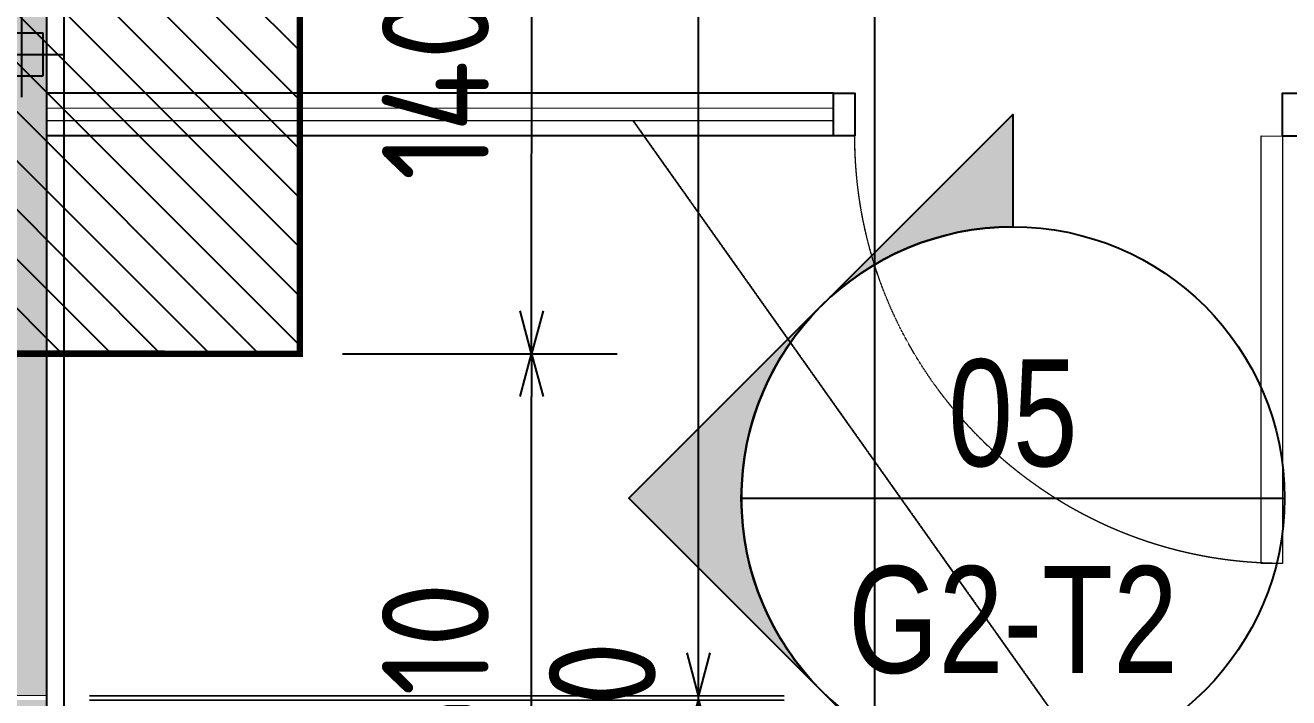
# Model space of a CAD drawing. Header units: centimetres. Extents: x -6122352 to 6876996, y -1694241 to 2592194.
# Drawn here: x 46747 to 49701, y -30071 to -28498 of the extents above; entities that cross this region are included whole.
import ezdxf
from ezdxf.enums import TextEntityAlignment as Align
from ezdxf.xclip import XClip

# ---------------------------------------------------------------- set-up
doc = ezdxf.new("R2010")
doc.units = ezdxf.units.CM
doc.header["$MEASUREMENT"] = 0
doc.header["$XCLIPFRAME"] = 2
doc.header["$PDMODE"] = 66
doc.header["$PDSIZE"] = 100
for name, pattern in [('23585-XR-AR-END-GROUND FLOOR$0$XR-END-GROUND FLOOR PLAN$0$HIDDEN2', [0.1875, 0.125, -0.0625]), ('CENTER', [2, 1.25, -0.25, 0.25, -0.25]), ('DASHED2', [0.375, 0.25, -0.125]), ('XR-AR-END-SETTING OUT PLAN$0$23585-XR-AR-END-GROUND FLOOR$0$XR-END-GROUND FLOOR PLAN$0$HIDDEN2', [0.1875, 0.125, -0.0625])]:
    doc.linetypes.add(name, pattern=pattern)
doc.layers.get('Defpoints').update_dxf_attribs({"color": 255, "linetype": 'CENTER'})
for name, color, linetype in [('00-MI-DIM', 7, 'Continuous'), ('@MI-FOOTINGS', 7, 'Continuous'), ('@MI-REF LAYER', 7, 'Continuous'), ('@MI-TYPE-02', 6, 'Continuous'), ('B_TH_4', 7, 'Continuous')]:
    doc.layers.add(name, color=color, linetype=linetype)
doc.layers.add('08-Compound Wall-2', color=6, linetype='Continuous', lineweight=25, true_color=0xff00ff)
doc.layers.add('08-Compound Wall-3', color=5, linetype='Continuous', lineweight=25, true_color=0x0000ff)
for name, color, linetype, lineweight in [('23585-XR-AR-END-GROUND FLOOR$0$A-LOVR-PLAN', 251, 'Continuous', 9), ('A-ANNO-TEXT', 3, 'Continuous', 25), ('XR-AR-END-SETTING OUT PLAN$0$23585-XR-AR-END-GROUND FLOOR$0$A-LOVR-PLAN', 111, 'Continuous', 9)]:
    doc.layers.add(name, color=color, linetype=linetype, lineweight=lineweight)
doc.styles.add('Arial Narrow', font='ARIALN.TTF', dxfattribs={"width": 0.95, "height": 500})
doc.styles.add('Schueco-BEMSTIL', font='isocpeur.ttf', dxfattribs={"width": 0.9})
doc.styles.get("Standard").update_dxf_attribs({"font": 'arial.ttf'})
doc.dimstyles.new('LEADER', dxfattribs={"dimtxt": 0.18, "dimasz": 0.25, "dimexe": 0.18, "dimexo": 0.0625, "dimgap": 0.09, "dimtad": 0, "dimtih": 1, "dimtoh": 1, "dimdec": 4, "dimzin": 0, "dimdsep": 46, "dimtxsty": 'Standard', "dimblk": 'DOT', "dimcen": 0.09, "dimadec": 0, "dimazin": 0, "dimtfac": 1, "dimtdec": 4, "dimtofl": 0, "dimtmove": 0, "dimatfit": 3, "dimldrblk": 'DOT', "dimfxl": 1, "dimtolj": 1, "dimtzin": 0, "dimarcsym": 0})
doc.dimstyles.new('MI- JWC-TXT-2.5 MM', dxfattribs={"dimscale": 1.5, "dimtxt": 2.5, "dimasz": 1, "dimexe": 2, "dimexo": 1, "dimgap": 1, "dimtad": 1, "dimdec": 0, "dimdsep": 46, "dimtxsty": 'Schueco-BEMSTIL', "dimblk": 'OPEN30', "dimcen": 0, "dimdle": 2, "dimclrd": 140, "dimclre": 8, "dimclrt": 40, "dimadec": 0, "dimazin": 2, "dimtfac": 1, "dimtdec": 0, "dimtix": 1, "dimtmove": 2, "dimatfit": 3, "dimldrblk": 'OPEN', "dimfxl": 2, "dimlwd": -1, "dimlwe": -1, "dimarcsym": 0})

# ---------------------------------------------------------------- blocks, each defined once
blk = doc.blocks.new('23585-XR-AR-BOUNDARY WALLS AND SETBACKS')
at = {"layer": '08-Compound Wall-2'}
blk.add_lwpolyline([(496436.7277, 2768919.1274), (496454.349, 2768902.9813), (496460.463, 2768909.6539), (496464.5164, 2768914.0775), (496468.5698, 2768918.5013), (496472.6232, 2768922.9251), (496476.6766, 2768927.3489), (496482.7904, 2768934.0213), (496465.1692, 2768950.1674)], dxfattribs=at)
blk = doc.blocks.new('A$C9d9485f6')
at = {"layer": 'A-ANNO-TEXT', "rotation": 312.4881850805905}
blk.add_blockref('23585-XR-AR-BOUNDARY WALLS AND SETBACKS', (-2377088.5348, -1504219.2521), dxfattribs=at)
blk = doc.blocks.new('XR-AR-END-SETTING OUT PLAN$0$23585-XR-AR-END-GROUND FLOOR$0$XR-END-GROUND FLOOR PLAN$0$A$C45491A9B')
blk.add_lwpolyline([(-50, 0), (0, 0), (0, 1000), (-50, 1000)], close=True)
at = {"color": 8, "linetype": 'XR-AR-END-SETTING OUT PLAN$0$23585-XR-AR-END-GROUND FLOOR$0$XR-END-GROUND FLOOR PLAN$0$HIDDEN2'}
blk.add_arc((0, 0), 1000, 90, 180, dxfattribs=at)
blk = doc.blocks.new('23585-XR-AR-END-GROUND FLOOR$0$XR-END-GROUND FLOOR PLAN$0$A$C45491A9B')
blk.add_lwpolyline([(-50, 0), (0, 0), (0, 1000), (-50, 1000)], close=True)
at = {"color": 8, "linetype": '23585-XR-AR-END-GROUND FLOOR$0$XR-END-GROUND FLOOR PLAN$0$HIDDEN2'}
blk.add_arc((0, 0), 1000, 90, 180, dxfattribs=at)
blk = doc.blocks.new('XR-AR-END-SETTING OUT PLAN')
at = {"layer": '08-Compound Wall-3'}
for p, q in [((1900, 10600), (-523.3, 10600)), ((1900, 10500), (-523.3, 10500))]:
    blk.add_line(p, q, dxfattribs=at)
for points in [[(1950, 10600), (1900, 10600), (1900, 10500), (1950, 10500)], [(3000, 10600), (2950, 10600), (2950, 10500), (3000, 10500)]]:
    blk.add_lwpolyline(points, close=True, dxfattribs=at)
at = {"layer": '23585-XR-AR-END-GROUND FLOOR$0$A-LOVR-PLAN'}
blk.add_lwpolyline([(1900, 10600), (1900, 10500)], dxfattribs=at)
blk.add_lwpolyline([(1900, 10535), (1900, 10565), (-523.3, 10565), (-523.3, 10535)], close=True, dxfattribs=at)
at = {"layer": 'XR-AR-END-SETTING OUT PLAN$0$23585-XR-AR-END-GROUND FLOOR$0$A-LOVR-PLAN', "color": 8}
for points in [[(1950.1, 10600), (1900.1, 10600), (1900.1, 10500), (1950.1, 10500)], [(3000.1, 10600), (2950.1, 10600), (2950.1, 10500), (3000.1, 10500)]]:
    blk.add_lwpolyline(points, close=True, dxfattribs=at)
blk.add_lwpolyline([(1900.1, 10600), (1900.1, 10500)], dxfattribs=at)
at = {"layer": '23585-XR-AR-END-GROUND FLOOR$0$A-LOVR-PLAN'}
blk.add_blockref('23585-XR-AR-END-GROUND FLOOR$0$XR-END-GROUND FLOOR PLAN$0$A$C45491A9B', (2950, 10600), dxfattribs=at)
at = {"layer": 'XR-AR-END-SETTING OUT PLAN$0$23585-XR-AR-END-GROUND FLOOR$0$A-LOVR-PLAN', "color": 8}
blk.add_blockref('XR-AR-END-SETTING OUT PLAN$0$23585-XR-AR-END-GROUND FLOOR$0$XR-END-GROUND FLOOR PLAN$0$A$C45491A9B', (2950.1, 10600), dxfattribs=at)
blk = doc.blocks.new('END UNIT')
at = {"xscale": 0.001, "yscale": 0.001, "zscale": 0.001}
blk.add_blockref('XR-AR-END-SETTING OUT PLAN', (-9.1502, 0), dxfattribs=at)
blk = doc.blocks.new('TH_4')
blk.add_blockref('END UNIT', (495802.3054, 2769130.5141))
at = {"xscale": -1}
blk.add_blockref('END UNIT', (495826.3054, 2769130.5141), dxfattribs=at)
blk = doc.blocks.new('A$C780da55d')
at = {"layer": 'B_TH_4', "xscale": 1.000039159572381, "yscale": 1.000039159572381, "zscale": 1.000039159572381}
blk.add_blockref('TH_4', (-495814.0705, -2769239.3021), dxfattribs=at)
blk = doc.blocks.new('23585-XR-AR-MALDIVE-2$0$TH_4')
blk.add_blockref('A$C780da55d', (495794.6554, 2769130.8641))
blk = doc.blocks.new('_Dot')
at = {"color": 0, "linetype": 'ByBlock', "lineweight": -2}
blk.add_line((-0.5, 0), (-1, 0), dxfattribs=at)
at = {"color": 0, "linetype": 'ByBlock', "const_width": 0.5}
blk.add_lwpolyline([(-0.25, 0, 1), (0.25, 0, 1)], format="xyb", close=True, dxfattribs=at)
blk = doc.blocks.new('_Open30')
at = {"color": 0, "linetype": 'ByBlock', "lineweight": -2}
for p, q in [((-1, 0.268), (0, 0)), ((0, 0), (-1, -0.268)), ((0, 0), (-1, 0))]:
    blk.add_line(p, q, dxfattribs=at)
blk = doc.blocks.new('*D968')
at = {"layer": '00-MI-DIM', "color": 140, "transparency": 16777216}
for p, q in [((438376.6, -161080.5), (438376.6, -160980.5)), ((438376.6, -161190.5), (438376.6, -161180.5)), ((438376.5, -161290.5), (438376.5, -161390.5))]:
    blk.add_line(p, q, dxfattribs=at)
at = {"layer": '00-MI-DIM', "color": 8, "transparency": 16777216}
for p, q in [((436952.9, -161180.3), (438576.6, -161180.6)), ((436952.9, -161190.3), (438576.6, -161190.6))]:
    blk.add_line(p, q, dxfattribs=at)
at = {"layer": 'Defpoints', "color": 0, "transparency": 16777216}
for p in [(436852.9, -161180.2), (438376.6, -161180.5), (436852.9, -161190.2)]:
    blk.add_point(p, dxfattribs=at)
at = {"layer": '00-MI-DIM', "color": 140, "transparency": 16777216, "xscale": 100, "yscale": 100, "zscale": 100}
for p, rotation in [((438376.6, -161180.5), 269.9897341789317), ((438376.6, -161190.5), 89.98973417893167)]:
    blk.add_blockref('_Open30', p, dxfattribs=dict(at, rotation=rotation))
at = {"layer": '00-MI-DIM', "color": 40, "transparency": 16777216, "insert": (438151.6, -161185.5), "char_height": 250, "attachment_point": 5, "rotation": 89.9897, "style": 'Schueco-BEMSTIL'}
blk.add_mtext('10', dxfattribs=at)
blk = doc.blocks.new('_Open')
at = {"color": 0, "linetype": 'ByBlock', "lineweight": -2}
for p, q in [((-1, 0.2), (0, 0)), ((-1, -0.2), (0, 0)), ((0, 0), (-1, 0))]:
    blk.add_line(p, q, dxfattribs=at)
blk = doc.blocks.new('*D969')
at = {"layer": '00-MI-DIM', "color": 8, "transparency": 16777216}
for p, q in [((436954, -155180.3), (438577.6, -155180.6)), ((436952.9, -161180.3), (438576.6, -161180.6))]:
    blk.add_line(p, q, dxfattribs=at)
at = {"layer": '00-MI-DIM', "color": 140, "transparency": 16777216}
blk.add_line((438376.6, -161080.5), (438377.6, -155280.5), dxfattribs=at)
at = {"layer": 'Defpoints', "color": 0, "transparency": 16777216}
for p in [(436854, -155180.2), (438377.6, -155180.5), (436852.9, -161180.2)]:
    blk.add_point(p, dxfattribs=at)
at = {"layer": '00-MI-DIM', "color": 140, "transparency": 16777216, "xscale": 100, "yscale": 100, "zscale": 100}
for p, rotation in [((438377.6, -155180.5), 89.98973417893167), ((438376.6, -161180.5), 269.9897341789317)]:
    blk.add_blockref('_Open30', p, dxfattribs=dict(at, rotation=rotation))
at = {"layer": '00-MI-DIM', "color": 40, "transparency": 16777216, "insert": (438152.1, -158180.5), "char_height": 250, "attachment_point": 5, "rotation": 89.9897, "style": 'Schueco-BEMSTIL'}
blk.add_mtext('6000', dxfattribs=at)
blk = doc.blocks.new('*D972')
at = {"layer": '00-MI-DIM', "color": 8, "transparency": 16777216}
for p, q in [((436895.4, -149271.2), (438990.7, -149271.6)), ((436886.5, -197271.6), (438982.1, -197272))]:
    blk.add_line(p, q, dxfattribs=at)
at = {"layer": '00-MI-DIM', "color": 140, "transparency": 16777216}
blk.add_line((438782.2, -197172), (438790.7, -149371.5), dxfattribs=at)
at = {"layer": 'Defpoints', "color": 0, "transparency": 16777216}
for p in [(436795.4, -149271.2), (438790.7, -149271.5), (436786.5, -197271.6)]:
    blk.add_point(p, dxfattribs=at)
at = {"layer": '00-MI-DIM', "color": 140, "transparency": 16777216, "xscale": 100, "yscale": 100, "zscale": 100}
for p, rotation in [((438790.7, -149271.5), 89.98973417893167), ((438782.1, -197272), 269.9897341789317)]:
    blk.add_blockref('_Open30', p, dxfattribs=dict(at, rotation=rotation))
at = {"layer": '00-MI-DIM', "color": 40, "transparency": 16777216, "insert": (438561.4, -173271.7), "char_height": 250, "attachment_point": 5, "rotation": 89.9897, "style": 'Schueco-BEMSTIL'}
blk.add_mtext('48000', dxfattribs=at)
blk = doc.blocks.new('T2-FOOTING PLAN')
at = {"layer": '@MI-FOOTINGS', "transparency": 33554679}
h = blk.add_hatch(dxfattribs=at)
h.set_pattern_fill('ANSI31', color=8, scale=650)
h.paths.add_polyline_path([(-700, 650), (700, 650), (700, -650), (-700, -650)])
at = {"layer": '@MI-FOOTINGS', "color": 160, "true_color": 0x3340f0, "const_width": 15}
blk.add_lwpolyline([(-700, 650), (700, 650), (700, -650), (-700, -650)], close=True, dxfattribs=at)
at = {"layer": '@MI-FOOTINGS', "color": 30}
blk.add_point((0, 0), dxfattribs=at)
blk = doc.blocks.new('*D978')
at = {"layer": '00-MI-DIM', "color": 8, "transparency": 16777216}
for p, q in [((437544.7, -160380.4), (438186.5, -160380.5)), ((437544.4, -161990.4), (438186.3, -161990.5))]:
    blk.add_line(p, q, dxfattribs=at)
at = {"layer": '00-MI-DIM', "color": 140, "transparency": 16777216}
blk.add_line((437986.3, -161890.4), (437986.5, -160480.4), dxfattribs=at)
at = {"layer": 'Defpoints', "color": 0, "transparency": 16777216}
for p in [(437444.7, -160380.3), (437986.5, -160380.4), (437444.4, -161990.3)]:
    blk.add_point(p, dxfattribs=at)
at = {"layer": '00-MI-DIM', "color": 140, "transparency": 16777216, "xscale": 100, "yscale": 100, "zscale": 100}
for p, rotation in [((437986.5, -160380.4), 89.98973417893167), ((437986.3, -161990.4), 269.9897341789317)]:
    blk.add_blockref('_Open30', p, dxfattribs=dict(at, rotation=rotation))
at = {"layer": '00-MI-DIM', "color": 40, "transparency": 16777216, "insert": (437761.4, -161185.4), "char_height": 250, "attachment_point": 5, "rotation": 89.9897, "style": 'Schueco-BEMSTIL'}
blk.add_mtext('1610', dxfattribs=at)
blk = doc.blocks.new('*D979')
at = {"layer": '00-MI-DIM', "color": 8, "transparency": 16777216}
for p, q in [((437544.9, -158980.4), (438186.8, -158980.5)), ((437544.7, -160380.4), (438186.5, -160380.5))]:
    blk.add_line(p, q, dxfattribs=at)
at = {"layer": '00-MI-DIM', "color": 140, "transparency": 16777216}
blk.add_line((437986.6, -160280.4), (437986.8, -159080.4), dxfattribs=at)
at = {"layer": 'Defpoints', "color": 0, "transparency": 16777216}
for p in [(437444.9, -158980.3), (437986.8, -158980.4), (437444.7, -160380.3)]:
    blk.add_point(p, dxfattribs=at)
at = {"layer": '00-MI-DIM', "color": 140, "transparency": 16777216, "xscale": 100, "yscale": 100, "zscale": 100}
for p, rotation in [((437986.8, -158980.4), 89.98973417893167), ((437986.5, -160380.4), 269.9897341789317)]:
    blk.add_blockref('_Open30', p, dxfattribs=dict(at, rotation=rotation))
at = {"layer": '00-MI-DIM', "color": 40, "transparency": 16777216, "insert": (437761.7, -159680.4), "char_height": 250, "attachment_point": 5, "rotation": 89.9897, "style": 'Schueco-BEMSTIL'}
blk.add_mtext('1400', dxfattribs=at)
blk = doc.blocks.new('*U1430')
h = blk.add_hatch(color=94)
edge = h.paths.add_edge_path()
edge.add_line((0, -6.35), (0, -8.98))
edge.add_line((0, -8.98), (-8.98, 0))
edge.add_line((-8.98, 0), (0, 8.98))
edge.add_line((0, 8.98), (0, 6.35))
edge.add_arc((0, 0), 6.35, 90, 270)
at = {"color": 94}
blk.add_line((-6.35, 0), (6.35, 0), dxfattribs=at)
for points in [[(0, -6.35), (0, -8.98), (-8.98, 0), (0, 8.98), (0, 6.35, 1)], [(-4.49, 4.49, 0.414214), (-4.49, -4.49), (-8.98, 0), (-4.49, 4.49)]]:
    blk.add_lwpolyline(points, format="xyb", close=True)
blk.add_circle((0, 0), 6.35, dxfattribs=at)
at = {"style": 'Arial Narrow', "width": 0.95, "flags": 8}
blk.add_attdef('VIEWNUMBER', text='', height=2.5, dxfattribs=at).set_placement((0, 0), align=Align.BOTTOM_CENTER)
blk.add_attdef('SHEETNUMBER', text='', height=2.5, dxfattribs=at).set_placement((0, -1.588), align=Align.TOP_CENTER)
blk = doc.blocks.new('T2-PARTITION WALL')
at = {"layer": '@MI-TYPE-02'}
h = blk.add_hatch(color=256, dxfattribs=at)
h.dxf.hatch_style = 1
h.paths.add_polyline_path([(-71, -42098.6), (-68.9, -48000.4), (51.1, -48000.4), (49, -42098.6)])
h.paths.add_polyline_path([(-68.9, -36088.6), (-71, -42088.6), (49, -42088.6), (51.1, -36088.6)])
h.paths.add_polyline_path([(-66.8, -30078.6), (-68.9, -36078.6), (51.1, -36078.6), (53.2, -30078.6)])
h.paths.add_polyline_path([(-64.6, -24068.6), (-66.8, -30068.6), (53.2, -30068.6), (55.4, -24068.6)])
h.paths.add_polyline_path([(-64.6, -23929), (-63.5, -17929), (56.5, -17929.1), (55.4, -23929.1)])
h.paths.add_polyline_path([(-63.5, -17919), (-62.4, -11919), (57.6, -11919.1), (56.5, -17919.1)])
h.paths.add_polyline_path([(-62.4, -11909), (-61.4, -5909), (58.6, -5909.1), (57.6, -11909.1)])
h.paths.add_polyline_path([(-61.4, -5899), (-60, 0), (60, 0), (58.6, -5899.1)])
at = {"layer": '@MI-TYPE-02', "const_width": 2.5}
blk.add_lwpolyline([(-62.4, -11909), (-61.4, -5909), (58.6, -5909.1), (57.6, -11909.1)], close=True, dxfattribs=at)
at = {"layer": '@MI-FOOTINGS', "rotation": 89.98973417812736}
blk.add_blockref('T2-FOOTING PLAN', (-0.6, -10409.1), dxfattribs=at)
at = {"layer": '00-MI-DIM'}
for base, p1, p2, picture, middle in [((1995.4, -0.4), (-8.9, -48000.4), (0, 0), '*D972', (1766.1, -24000.5)), ((1191.4, -9709.3), (649.3, -11109.2), (649.6, -9709.2), '*D979', (966.3, -10409.2)), ((1191.2, -11109.3), (649, -12719.2), (649.3, -11109.2), '*D978', (966, -11914.2))]:
    dim = blk.add_linear_dim(base=base, p1=p1, p2=p2, angle=89.9897, dimstyle='MI- JWC-TXT-2.5 MM', dxfattribs=at)
    dim.commit()
    dim.dimension.update_dxf_attribs({"geometry": picture, "text_midpoint": middle, "insert": (-436795.4, 149271.2)})
for base, p1, p2, picture, middle in [((1582.3, -5909.3), (57.6, -11909.1), (58.6, -5909.1), '*D969', (1581.7, -8909.3)), ((1581.2, -11909.3), (57.6, -11919.1), (57.6, -11909.1), '*D968', (1581.2, -11914.3))]:
    dim = blk.add_linear_dim(base=base, p1=p1, p2=p2, angle=89.9897, dimstyle='MI- JWC-TXT-2.5 MM', dxfattribs=at)
    dim.commit()
    dim.dimension.update_dxf_attribs({"geometry": picture, "text_midpoint": middle, "dimtype": 128, "insert": (-436795.4, 149271.2)})

msp = doc.modelspace()

# ---------------------------------------------------------------- block references
at = {"layer": '@MI-REF LAYER', "xscale": 1000, "yscale": 1000, "zscale": 1000}
msp.add_blockref('A$C9d9485f6', (-23958.95046, 48155.57226), dxfattribs=at)

# ---------------------------------------------------------------- next in the draw order: block references
at = {"layer": '@MI-REF LAYER'}
ref = msp.add_blockref('23585-XR-AR-MALDIVE-2$0$TH_4', (496315359.32312, 2769027187.4404), dxfattribs=dict(at, xscale=1000, yscale=1000, zscale=1000, rotation=179.9901620673911))
XClip(ref).set_block_clipping_path([(495793.2153157629, 2769154.4444269473), (495793.2173948847, 2769130.5145464716), (495835.2580214902, 2769130.5142366327), (495835.2575482149, 2769154.4442406399), (495826.3056661505, 2769154.4142318531), (495820.3056612047, 2769154.4142318536), (495814.3055188013, 2769154.4143793155), (495808.3055164251, 2769154.4143793155), (495802.305511592, 2769154.4143793178)])
ref = msp.add_blockref('23585-XR-AR-MALDIVE-2$0$TH_4', (496374962.51022, 2769024078.66372), dxfattribs=dict(at, xscale=999.9999999999998, yscale=999.9999999999998, zscale=999.9999999999998, rotation=179.9898040398786))
XClip(ref).set_block_clipping_path([(495835.3952669692, 2769154.4442930208), (495826.305352625, 2769154.414279006), (495820.3054934181, 2769154.4143766281), (495814.3054908365, 2769154.4143391368), (495808.3054860043, 2769154.4143016459), (495802.3054811698, 2769154.4142641542), (495793.2155667376, 2769154.4543940844), (495793.2155817151, 2769130.5143736028), (495835.3974956125, 2769130.5144396857)])

# ---------------------------------------------------------------- next in the draw order: block references
msp.add_blockref('T2-PARTITION WALL', (46739.52558, -18157.22017))
at = {"layer": '00-MI-DIM'}
ref = msp.add_blockref('*U1430', (49055.87485, -29604.52289), dxfattribs=dict(at, xscale=100, yscale=100, zscale=100))
ref.add_attrib('VIEWNUMBER', '05', dxfattribs={"layer": '0', "height": 250, "style": 'Arial Narrow', "width": 0.95}).set_placement((49055.87485, -29604.52289), align=Align.BOTTOM_CENTER)
ref.add_attrib('SHEETNUMBER', 'G2-T2', dxfattribs={"layer": '0', "height": 250, "style": 'Arial Narrow', "width": 0.95}).set_placement((49055.87485, -29763.27289), align=Align.TOP_CENTER)

# ---------------------------------------------------------------- next in the draw order: leaders
at = {"layer": '@MI-REF LAYER', "linetype": 'DASHED2'}
msp.add_leader([(48168.08254, -28721.78477, 157.46104), (51026.31054, -32756.88189, 157.46104)], dimstyle='LEADER', dxfattribs=at)

doc.saveas('drawing.dxf')
